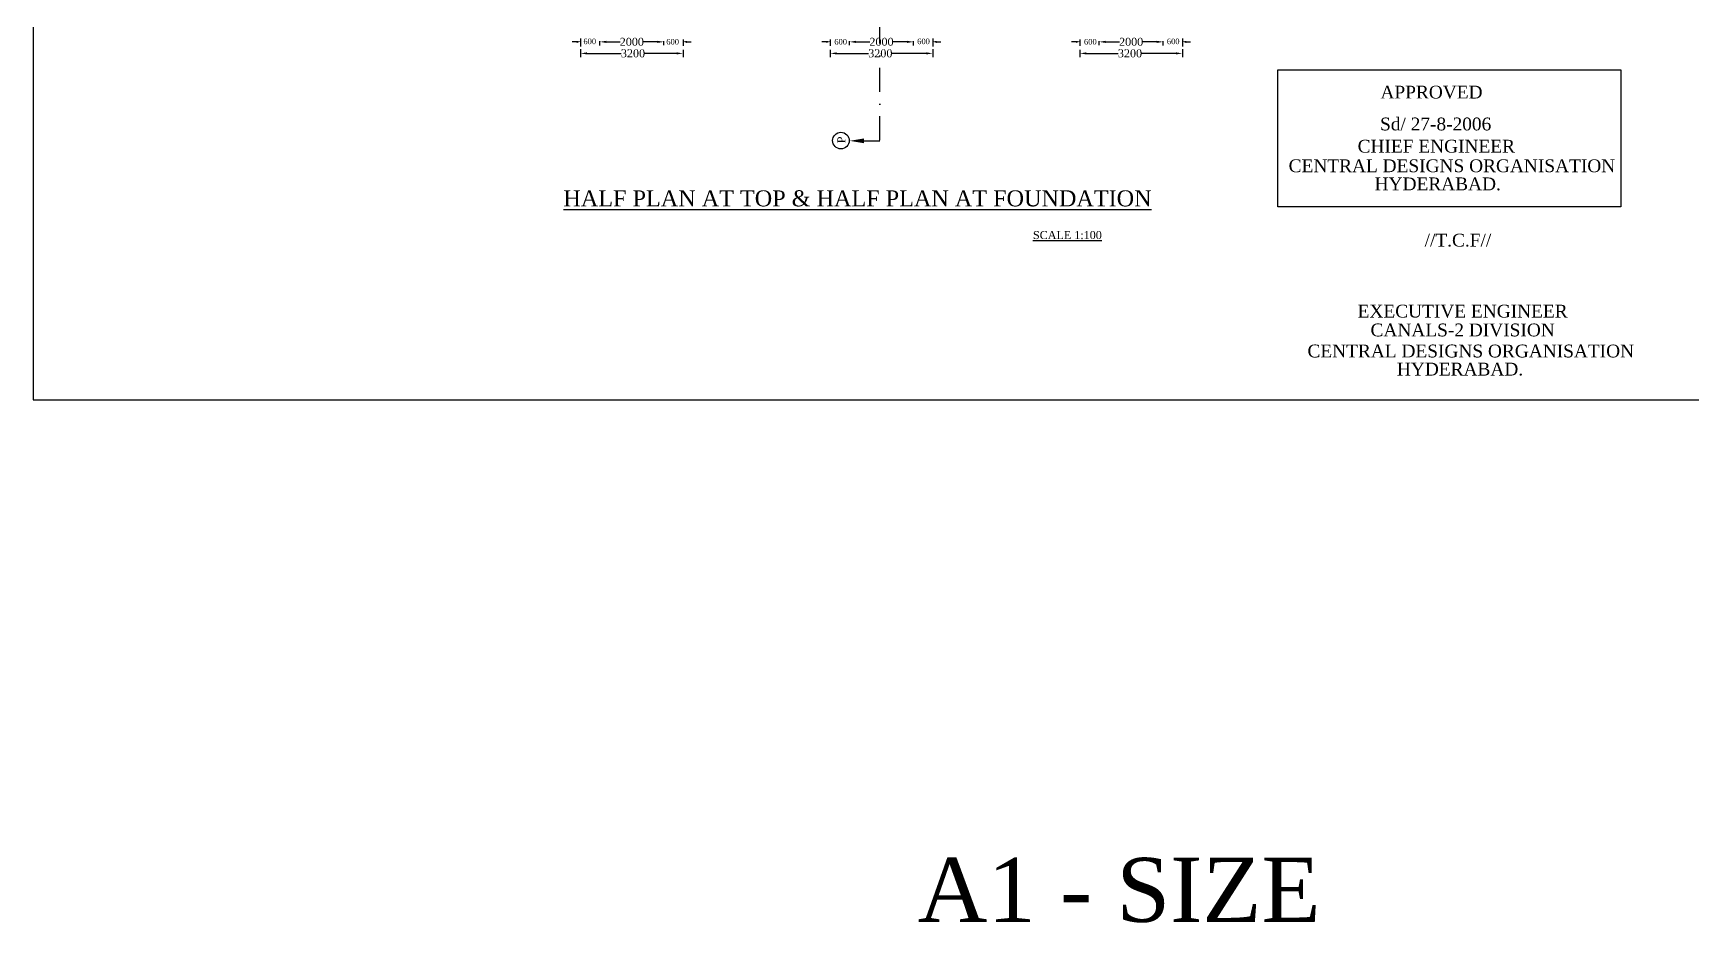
# Model space of a CAD drawing. Header units: millimetres. Extents: x 17 to 877, y -131 to 1336.
# Drawn here: x 17 to 536, y -131 to 147 of the extents above; entities that cross this region are included whole.
import ezdxf
from ezdxf.enums import TextEntityAlignment as Align

# ---------------------------------------------------------------- set-up
doc = ezdxf.new("R2010")
doc.units = ezdxf.units.MM
doc.header["$MEASUREMENT"] = 0
doc.linetypes.add('DASHDOT', pattern=[1, 0.5, -0.25, 0, -0.25])
doc.styles.get("Standard").update_dxf_attribs({"font": 'times.ttf', "height": 2.5})
doc.dimstyles.new('STANDARD$0', dxfattribs={"dimscale": 88.888889, "dimtxt": 0.02, "dimasz": 0.02, "dimexe": 0.01, "dimexo": 0.1, "dimgap": 0.01, "dimtad": 2, "dimtih": 1, "dimtoh": 1, "dimdec": 0, "dimzin": 1, "dimdsep": 46, "dimtxsty": 'Standard', "dimcen": 0.09, "dimadec": 0, "dimazin": 0, "dimtfac": 1, "dimtdec": 4, "dimtofl": 0, "dimtmove": 0, "dimatfit": 3, "dimfxl": 1, "dimtolj": 1, "dimtzin": 1, "dimarcsym": 0})

# ---------------------------------------------------------------- blocks, each defined once
blk = doc.blocks.new('*D6')
at = {"color": 0, "lineweight": -2, "transparency": 16777216}
for p, q in [((194.23, 142.73), (194.23, 144.05)), ((196.23, 143.87), (200.63, 143.87)), ((212.23, 143.87), (207.83, 143.87)), ((214.23, 142.8), (214.23, 144.05))]:
    blk.add_line(p, q, dxfattribs=at)
at = {"color": 0, "transparency": 16777216}
for points in [[(196.23, 144.2), (196.23, 143.53), (194.23, 143.87)], [(212.23, 144.2), (212.23, 143.53), (214.23, 143.87)]]:
    blk.add_solid(points, dxfattribs=at)
at = {"layer": 'Defpoints', "color": 0, "transparency": 16777216}
for p in [(194.23, 142.67), (214.23, 143.87), (214.23, 142.74)]:
    blk.add_point(p, dxfattribs=at)
at = {"color": 0, "transparency": 16777216, "insert": (204.23, 143.87), "char_height": 2.5, "attachment_point": 5}
blk.add_mtext('\\A1;2000', dxfattribs=at)
blk = doc.blocks.new('*D35')
at = {"color": 0, "lineweight": -2, "transparency": 16777216}
for p, q in [((272.23, 142.8), (272.23, 144.05)), ((274.23, 143.87), (278.64, 143.87)), ((290.23, 143.87), (285.83, 143.87)), ((292.23, 142.73), (292.23, 144.05))]:
    blk.add_line(p, q, dxfattribs=at)
at = {"color": 0, "transparency": 16777216}
for points in [[(274.23, 144.2), (274.23, 143.53), (272.23, 143.87)], [(290.23, 144.2), (290.23, 143.53), (292.23, 143.87)]]:
    blk.add_solid(points, dxfattribs=at)
at = {"layer": 'Defpoints', "color": 0, "transparency": 16777216}
for p in [(272.23, 143.87), (272.23, 142.74), (292.23, 142.67)]:
    blk.add_point(p, dxfattribs=at)
at = {"color": 0, "transparency": 16777216, "insert": (282.23, 143.87), "char_height": 2.5, "attachment_point": 5}
blk.add_mtext('\\A1;2000', dxfattribs=at)
blk = doc.blocks.new('*D45')
at = {"color": 0, "lineweight": -2, "transparency": 16777216}
for p, q in [((350.23, 142.8), (350.23, 144.05)), ((352.23, 143.87), (356.64, 143.87)), ((368.23, 143.87), (363.83, 143.87)), ((370.23, 142.73), (370.23, 144.05))]:
    blk.add_line(p, q, dxfattribs=at)
at = {"color": 0, "transparency": 16777216}
for points in [[(352.23, 144.2), (352.23, 143.53), (350.23, 143.87)], [(368.23, 144.2), (368.23, 143.53), (370.23, 143.87)]]:
    blk.add_solid(points, dxfattribs=at)
at = {"layer": 'Defpoints', "color": 0, "transparency": 16777216}
for p in [(350.23, 143.87), (350.23, 142.74), (370.23, 142.67)]:
    blk.add_point(p, dxfattribs=at)
at = {"color": 0, "transparency": 16777216, "insert": (360.23, 143.87), "char_height": 2.5, "attachment_point": 5}
blk.add_mtext('\\A1;2000', dxfattribs=at)

msp = doc.modelspace()

# ---------------------------------------------------------------- linework, layer by layer
for p, q in [((17.20577, 572.05795), (17.20577, 32.05795)), ((188.23199, 144.88676), (188.23199, 142.45894)), ((188.23199, 141.62269), (188.23199, 139.07547)), ((190.23199, 140.27308), (200.91891, 140.27308)), ((218.23199, 140.27308), (208.27087, 140.27308)), ((220.23199, 144.59889), (220.23199, 142.66704)), ((220.23199, 141.41459), (220.23199, 139.13683)), ((266.23199, 144.59889), (266.23199, 142.66704)), ((266.23199, 141.41459), (266.23199, 139.13683)), ((268.23199, 140.27308), (278.19311, 140.27308)), ((296.23199, 140.27308), (285.54506, 140.27308)), ((298.23199, 144.88676), (298.23199, 142.45894)), ((298.23199, 141.62269), (298.23199, 139.07547)), ((344.23199, 144.59889), (344.23199, 142.66704)), ((344.23199, 141.41459), (344.23199, 139.13683)), ((346.23199, 140.27308), (356.19311, 140.27308)), ((374.23199, 140.27308), (363.54506, 140.27308)), ((376.23199, 144.88676), (376.23199, 142.45894)), ((376.23199, 141.62269), (376.23199, 139.07547)), ((406.01811, 135.13272), (513.18698, 135.13272)), ((406.01811, 92.35672), (406.01811, 135.13272)), ((513.18698, 135.13272), (513.18698, 92.35672)), ((276.75641, 112.95739), (281.75732, 112.95739)), ((513.18698, 92.35672), (406.01811, 92.35672)), ((17.20577, 32.05795), (877.20576, 32.05795))]:
    msp.add_line(p, q)
at = {"color": 0, "linetype": 'DASHDOT', "ltscale": 15}
msp.add_line((281.75732, 113.15908), (281.75732, 235.95465), dxfattribs=at)
for points in [[(187.02754, 143.85738), (185.64234, 143.83742)], [(221.43644, 143.85738), (222.82163, 143.83742)], [(265.02754, 143.85738), (263.64234, 143.83742)], [(299.43644, 143.85738), (300.82163, 143.83742)], [(343.02754, 143.85738), (341.64234, 143.83742)], [(377.43644, 143.85738), (378.82163, 143.83742)]]:
    msp.add_lwpolyline(points)
msp.add_circle((269.56308, 113.03112), 2.59327)
for points in [[(187.03234, 143.52408), (188.23199, 143.93706), (187.02273, 144.19068)], [(190.23199, 140.60642), (190.23199, 139.93975), (188.23199, 140.27308)], [(218.23199, 140.60642), (218.23199, 139.93975), (220.23199, 140.27308)], [(221.43163, 143.52408), (220.23199, 143.93706), (221.44124, 144.19068)], [(265.03234, 143.52408), (266.23199, 143.93706), (265.02273, 144.19068)], [(268.23199, 140.60642), (268.23199, 139.93975), (266.23199, 140.27308)], [(296.23199, 140.60642), (296.23199, 139.93975), (298.23199, 140.27308)], [(299.43163, 143.52408), (298.23199, 143.93706), (299.44124, 144.19068)], [(343.03234, 143.52408), (344.23199, 143.93706), (343.02273, 144.19068)], [(346.23199, 140.60642), (346.23199, 139.93975), (344.23199, 140.27308)], [(374.23199, 140.60642), (374.23199, 139.93975), (376.23199, 140.27308)], [(377.43163, 143.52408), (376.23199, 143.93706), (377.44124, 144.19068)], [(276.75641, 112.20739), (272.25641, 112.95739), (276.75641, 113.70739)]]:
    msp.add_solid(points)

# ---------------------------------------------------------------- texts
for s, height, p in [('APPROVED', 4, (438.12009, 126.18008)), ('Sd/ 27-8-2006', 4, (437.9946, 116.21711)), ('CHIEF ENGINEER', 4, (430.98816, 109.27389)), ('CENTRAL DESIGNS ORGANISATION', 4, (409.42995, 103.16691)), ('HYDERABAD.', 4, (436.29296, 97.50824)), ('%%USCALE 1:100', 2.5, (329.55567, 82.27847)), ('//T.C.F//', 4, (451.91495, 79.92882)), ('EXECUTIVE ENGINEER', 4, (430.98816, 57.76135)), ('CANALS-2 DIVISION', 4, (435.01476, 51.8811)), ('CENTRAL DESIGNS ORGANISATION', 4, (415.31499, 45.30988)), ('HYDERABAD.', 4, (443.26209, 39.65122))]:
    msp.add_text(s, height=height).set_placement(p)
msp.add_text('P', height=2.5, rotation=90).set_placement((270.94106, 112.21697))
for s, height, p in [('%%UHALF PLAN AT TOP & HALF PLAN AT FOUNDATION', 5, (274.73297, 92.48944)), ('A1 - SIZE', 20, (356.4667, -130.99143))]:
    msp.add_text(s, height=height).set_placement(p, align=Align.CENTER)
at = {"attachment_point": 5}
for s, insert, char_height in [('600', (191.09608, 144.01241), 1.75), ('3200', (204.59489, 140.27308), 2.5), ('600', (216.98494, 143.89133), 1.75), ('600', (269.47903, 143.89133), 1.75), ('3200', (281.86908, 140.27308), 2.5), ('600', (295.3679, 144.01241), 1.75), ('600', (347.47903, 143.89133), 1.75), ('3200', (359.86908, 140.27308), 2.5), ('600', (373.3679, 144.01241), 1.75)]:
    msp.add_mtext(s, dxfattribs=dict(at, insert=insert, char_height=char_height))

# ---------------------------------------------------------------- dimensions: what is measured, and where the dimension line sits
dim = msp.add_linear_dim(base=(214.23199, 143.86733), p1=(194.22975, 142.66704), p2=(214.23199, 142.73641), text='2000', dimstyle='STANDARD$0', override={"dimscale": 1, "dimtxt": 2.5, "dimasz": 2, "dimexe": 0.18, "dimexo": 0.0625, "dimtad": 0, "dimtih": 0, "dimtoh": 0, "dimdec": 4, "dimzin": 0, "dimtxsty": 'Standard', "dimtzin": 0})
dim.commit()
dim.dimension.update_dxf_attribs({"geometry": '*D6', "text_midpoint": (204.23087, 143.86733)})
for base, p1, p2, picture, middle in [((272.23199, 143.86733), (292.23422, 142.66704), (272.23199, 142.73641), '*D35', (282.2331, 143.86733)), ((350.23199, 143.86733), (370.23422, 142.66704), (350.23199, 142.73641), '*D45', (360.2331, 143.86733))]:
    dim = msp.add_linear_dim(base=base, p1=p1, p2=p2, angle=180, text='2000', dimstyle='STANDARD$0', override={"dimscale": 1, "dimtxt": 2.5, "dimasz": 2, "dimexe": 0.18, "dimexo": 0.0625, "dimtad": 0, "dimtih": 0, "dimtoh": 0, "dimdec": 4, "dimzin": 0, "dimtxsty": 'Standard', "dimtzin": 0})
    dim.commit()
    dim.dimension.update_dxf_attribs({"geometry": picture, "text_midpoint": middle})

doc.saveas('drawing.dxf')
